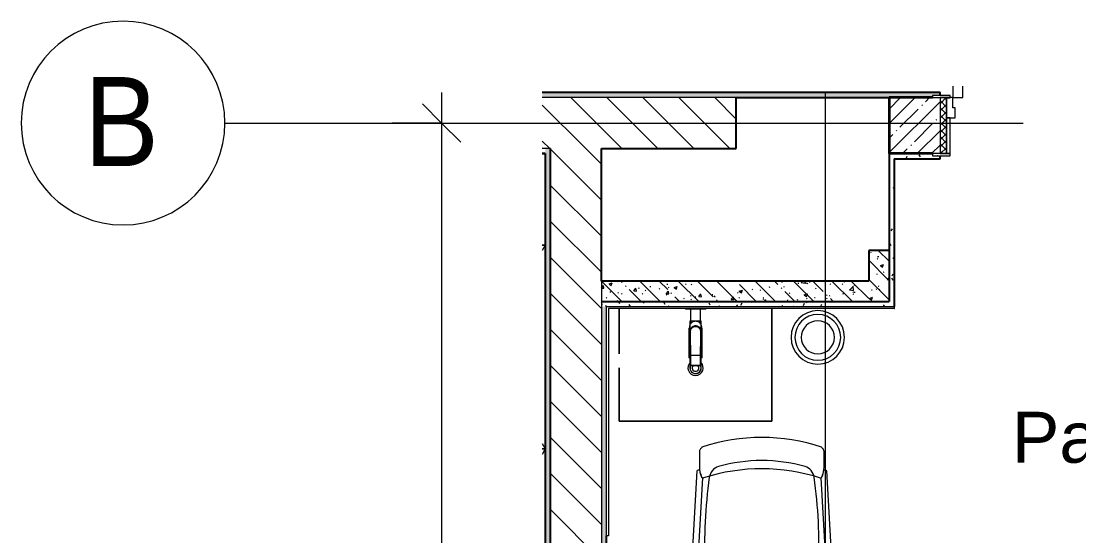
# Model space of a CAD drawing. Header units: millimetres. Extents: x 855 to 48623, y -2192 to 8255.
# Drawn here: x 7314 to 11467, y 6180 to 8200 of the extents above; entities that cross this region are included whole.
import ezdxf

# ---------------------------------------------------------------- set-up
doc = ezdxf.new("R2010")
doc.units = ezdxf.units.MM
doc.linetypes.add('Осевая', pattern=[3175, 635, -476.25, 1587.5, -476.25])
for name, color, linetype, lineweight in [('0-1', 7, 'Continuous', 9), ('A-ANNO-DIMS', 7, 'Continuous', 9), ('A-ANNO-DIMS-100', 7, 'Continuous', 9), ('A-DOOR', 7, 'Continuous', 9), ('A-DOOR-1', 7, 'Continuous', 13), ('A-DOOR-FRAM', 7, 'Continuous', 13), ('A-DOOR-FRAM-1', 7, 'Continuous', 9), ('A-WALL', 7, 'Continuous', 9), ('G-ANNO-SYMB', 7, 'Continuous', 9), ('I-FURN', 7, 'Continuous', 9), ('I-WALL', 7, 'Continuous', 9), ('P-SANR-FIXT', 7, 'Continuous', 9), ('P-SANR-FIXT-1', 7, 'Continuous', 13), ('Оси', 7, 'Continuous', 9), ('Оси-1', 7, 'Continuous', 20), ('Оси-2', 7, 'Осевая', 9)]:
    doc.layers.add(name, color=color, linetype=linetype, lineweight=lineweight)
for name, color, linetype, lineweight, true_color in [('A-WALL-2', 7, 'Continuous', 25, 0x3c3c3c), ('A-WALL-3', 7, 'Continuous', 35, 0x3c3c3c), ('A-WALL-FNSH-1', 7, 'Continuous', 13, 0x3c3c3c), ('I-FURN-1', 7, 'Continuous', 9, 0xf0f0f0), ('I-FURN-2', 7, 'Continuous', 9, 0xaaaaaa)]:
    doc.layers.add(name, color=color, linetype=linetype, lineweight=lineweight, true_color=true_color)
doc.styles.add('Arial', font='arial.ttf', dxfattribs={"width": 0.9, "height": 350})
doc.styles.add('Arial_1', font='arial.ttf', dxfattribs={"height": 200})
doc.styles.add('ISOCPEUR_1', font='isocpeur.ttf', dxfattribs={"width": 0.9, "height": 250})
doc.dimstyles.new('ISO-2_5_0_9К_БОЛЬШОЙ', dxfattribs={"dimscale": 304.8, "dimtxt": 248.995294, "dimasz": 0.492126, "dimexe": 0.393701, "dimexo": 0.984252, "dimgap": 0, "dimtad": 1, "dimdec": 0, "dimrnd": 10, "dimzin": 0, "dimdsep": 46, "dimtxsty": 'ISOCPEUR_1', "dimblk1": 'OBLIQUE', "dimblk2": 'OBLIQUE', "dimsah": 1, "dimcen": 0.09, "dimdle": 0.393701, "dimazin": 0, "dimtfac": 1, "dimtdec": 4, "dimtix": 1, "dimtmove": 0, "dimatfit": 3, "dimfxl": 1, "dimtvp": 1, "dimtolj": 1, "dimtzin": 0, "dimarcsym": 2})
pattern_1 = [(135, (-15437.77, 0), (-70.71068, -70.71068), [])]
pattern_2 = [(135, (-15437.77, 0), (-75.43415, -75.43415), [106.68, -17.78, 3.556, -17.78]), (135, (-15437.77, 75.39), (-75.43415, -75.43415), []), (50, (-15437.77, 0), (127.5292, -11.15758), [13.335, -146.685]), (355, (-15437.77, 0), (-24.66966, 133.74), [10.668, -117.348]), (100.451, (-15427.14, -0.93), (102.85973, 122.5818), [11.333, -124.663]), (46.184, (-15437.77, 35.56), (189.7552, -29.4304), [20.002, -220.027]), (96.636, (-15421.96, 33.1), (166.1822, 173.1996), [17, -186.995]), (351.184, (-15437.77, 35.56), (166.184, 173.1976), [16.002, -176.022]), (21, (-15419.99, 26.67), (106.13027, -71.58603), [13.335, -146.685]), (326, (-15419.99, 26.67), (43.2619, 128.93175), [10.668, -117.348]), (71.451, (-15411.15, 20.7), (149.392, 57.34505), [11.333, -124.663]), (37.5, (-15437.77, 0), (2.16223, 59.18836), [3.353, -112.573, 3.353, -115.773, -117.792]), (37.5, (-15437.77, 0), (2.16223, 59.18836), [-235.052, 3.353, -114.44]), (7.5, (-15437.77, 0), (46.77386, 70.12615), [3.353, -64.567, 3.353, -109.906, -44.894]), (7.5, (-15437.77, 0), (46.77386, 70.12615), [-181.178, 3.353, -41.542]), (327.5, (-15477.42, 0), (94.91367, -4.01009), [3.353, -41.097, 3.353, -135.331, -184.023]), (327.5, (-15477.42, 0), (94.91367, -4.01009), [-183.134, 3.353, -180.67]), (317.5, (-15495.2, 0), (103.69057, 17.79882), [3.353, -54.432, 3.353, -88.748, -130.683]), (317.5, (-15495.2, 0), (103.69057, 17.79882), [-149.885, 3.353, -127.33])]
pattern_3 = [(0, (-15437.77, 0), (121.92, 30.48), [10.058, -81.382, 10.058, -81.382, -487.68]), (0, (-15437.77, 0), (121.92, 30.48), [-182.88, 10.058, -172.822, 10.058, -81.382, -213.36]), (0, (-15437.77, 0), (121.92, 30.48), [-457.2, 10.058, -50.902, 10.058, -142.342]), (120, (-15392.05, 15.24), (-87.356454, 90.345817), [10.058, -81.382, 10.058, -81.382, -487.68]), (120, (-15392.05, 15.24), (-87.356454, 90.345817), [-182.88, 10.058, -172.822, 10.058, -81.382, -213.36]), (120, (-15392.05, 15.24), (-87.356454, 90.345817), [-457.2, 10.058, -50.902, 10.058, -142.342]), (240, (-15376.81, 76.2), (-34.563546, -120.825817), [10.058, -81.382, 10.058, -81.382, -487.68]), (240, (-15376.81, 76.2), (-34.563546, -120.825817), [-182.88, 10.058, -172.822, 10.058, -81.382, -213.36]), (240, (-15376.81, 76.2), (-34.563546, -120.825817), [-457.2, 10.058, -50.902, 10.058, -142.342])]

# ---------------------------------------------------------------- blocks, each defined once
blk = doc.blocks.new('110_Дверь_СКБ_1Ст_Внутренняя1 - Д-4к_п__1100x2100h_Артистические EI30-23985503-План разверток пом_ 2_03_ Этаж 2')
at = {"layer": 'A-DOOR'}
h = blk.add_hatch(dxfattribs=at)
h.set_pattern_fill('FP_3', color=256, style=0, pattern_type=2)
h.set_pattern_definition([(135, (1751.41, 174.685), (-14.14214, -14.14214), []), (225, (1751.41, 174.685), (14.14214, -14.14214), [])])
h.paths.add_polyline_path([(562.5, -110), (562.5, 110), (537.5, 110), (537.5, -110)])
at = {"layer": 'A-DOOR-FRAM-1'}
h = blk.add_hatch(dxfattribs=at)
h.set_pattern_fill('FP_4', color=256, style=0, pattern_type=2)
h.set_pattern_definition([(45, (-371.384, 174.685), (-14.1421, 14.1421), []), (135, (-371.384, 174.685), (-14.1421, -14.1421), [])])
h.paths.add_polyline_path([(-512.5, -110), (-512.5, 110), (-537.5, 110), (-537.5, -110)])
at = {"layer": 'A-DOOR'}
blk.add_arc((-487.5, 110), 1000, 360, 2.6152, dxfattribs=at)
at = {"layer": 'A-DOOR-1'}
for p, q in [((-487.5, 155.5), (-487.5, 110)), ((-447.5, 110), (-447.5, 155.5)), ((-487.5, 110), (-447.5, 110))]:
    blk.add_line(p, q, dxfattribs=at)
at = {"layer": 'A-DOOR-FRAM'}
for p, q in [((-497.5, 118), (-567.5, 118)), ((-567.5, 118), (-567.5, 110)), ((-567.5, 110), (-497.5, 110)), ((-512.5, 110), (-537.5, 110)), ((-537.5, 110), (-537.5, -110)), ((-487.5, 110), (-512.5, 110)), ((-512.5, 110), (-512.5, 30)), ((-512.5, -110), (-512.5, 110)), ((-497.5, 110), (-512.5, 110)), ((-512.5, 110), (-512.5, 109)), ((-512.5, 109), (-497.5, 109)), ((-497.5, 110), (-497.5, 118)), ((-497.5, 109), (-497.5, 110)), ((-487.5, 70), (-487.5, 110)), ((512.5, 110), (512.5, 70)), ((537.5, 110), (512.5, 110)), ((592.5, 118), (522.5, 118)), ((522.5, 118), (522.5, 110)), ((537.5, 110), (522.5, 110)), ((522.5, 110), (522.5, 109)), ((522.5, 110), (592.5, 110)), ((522.5, 109), (537.5, 109)), ((537.5, 30), (537.5, 110)), ((562.5, 110), (537.5, 110)), ((537.5, 110), (537.5, -110)), ((537.5, 109), (537.5, 110)), ((562.5, -110), (562.5, 110)), ((592.5, 110), (592.5, 118)), ((-477.5, 70), (-487.5, 70)), ((-477.5, 30), (-477.5, 70)), ((512.5, 70), (502.5, 70)), ((502.5, 70), (502.5, 30)), ((-512.5, 30), (-477.5, 30)), ((-497.5, 30), (-512.5, 30)), ((-512.5, 30), (-512.5, -110)), ((-497.5, -110), (-497.5, 30)), ((502.5, 30), (537.5, 30)), ((537.5, 30), (522.5, 30)), ((522.5, 30), (522.5, -110)), ((537.5, -110), (537.5, 30)), ((-497.5, -110), (-567.5, -110)), ((-567.5, -110), (-567.5, -118)), ((-567.5, -118), (-497.5, -118)), ((-537.5, -110), (-512.5, -110)), ((-512.5, -110), (-497.5, -110)), ((-497.5, -118), (-497.5, -110)), ((522.5, -110), (537.5, -110)), ((592.5, -110), (522.5, -110)), ((522.5, -110), (522.5, -118)), ((522.5, -118), (592.5, -118)), ((537.5, -110), (562.5, -110)), ((592.5, -118), (592.5, -110))]:
    blk.add_line(p, q, dxfattribs=at)
blk = doc.blocks.new('Шкаф параметрический - 1_203-26219914-План разверток пом_ 2_03_ Этаж 2')
at = {"layer": 'I-FURN-1'}
for p, q in [((0, 0), (21.5, -12.1)), ((800, 0), (0, 0)), ((0, 0), (0, -12.1)), ((0, -12.1), (0, 0)), ((0, 0), (800, 0)), ((778.5, -12.1), (800, 0)), ((800, -12.1), (800, 0)), ((800, 0), (800, -12.1))]:
    blk.add_line(p, q, dxfattribs=at)
blk = doc.blocks.new('Шкаф параметрический - 1_203-32432908-План разверток пом_ 2_03_ Этаж 2')
at = {"layer": 'I-FURN-1'}
for p, q in [((0, 0), (22, -12.1)), ((800, 0), (0, 0)), ((0, 0), (0, -12.1)), ((0, -12.1), (0, 0)), ((0, 0), (799.9, 0)), ((778, -12.1), (800, 0)), ((800, -12.1), (800, 0)), ((800, 0), (800, -12.1))]:
    blk.add_line(p, q, dxfattribs=at)
blk = doc.blocks.new('Chair_1 noor 78578 - 1_4-V3-План разверток пом_ 2_03_ Этаж 2')
at = {"layer": 'I-FURN'}
for p, q in [((-130.5, 405.7), (-130.5, 344.8)), ((359.1, 344.8), (359.1, 405.7)), ((-141.2, 329.7), (-162.4, -45.2)), ((-136.5, -37.1), (-117.3, 302)), ((345.9, 302), (365.1, -37.1)), ((391, -45.2), (369.8, 329.7)), ((-110.2, 8.6), (-136.5, -37.1)), ((365.1, -37.1), (338.8, 8.6)), ((-111.9, -45.2), (-108.8, -39.9)), ((337.4, -39.9), (340.5, -45.2)), ((-162.4, -45.2), (-165.1, -92)), ((-139.7, -93.5), (-111.9, -45.2)), ((340.5, -45.2), (368.3, -93.5)), ((393.7, -92), (391, -45.2))]:
    blk.add_line(p, q, dxfattribs=at)
for centre, radius, start, end in [((114.3, -271.9), 732.8, 71.3174, 108.6833), ((114.3, -279.3), 660.4, 111.7, 112.7563), ((-37.4, 344.8), 93.1, 180, 204.9864), ((-37.4, 344.8), 93.1, 186.4785, 204.9864), ((114.3, -408), 746, 71.9445, 107.8276), ((-41.4, 297.5), 50.8, 106.1735, 171.9659), ((114.3, -239.2), 609.6, 73.8265, 106.1735), ((270, 297.5), 50.8, 8.0341, 73.8265), ((266, 344.8), 93.1, 334.477, 360), ((266, 344.8), 93.1, 335.0136, 353.5215), ((114.3, -279.3), 660.4, 67.2437, 68.3), ((-116, 308.2), 6.35, 204.9864, 258.4091), ((-116, 308.2), 6.35, 204.9864, 287.8276), ((1798.9, 37.7), 1909.3, 171.9659, 182.4904), ((-1570.3, 37.7), 1909.3, 357.5096, 8.0341), ((344.3, 307.4), 6.35, 281.4186, 334.477), ((344.6, 308.2), 6.35, 281.5909, 335.0136), ((1798.9, 37.7), 1909.3, 180.8761, 182.3307), ((-1570.3, 37.7), 1909.3, 357.6693, 359.1239), ((1798.9, 37.7), 1909.3, 182.4904, 182.6261), ((-64, -47.7), 44.5, 182.6261, 251.347), ((292.6, -47.7), 44.4, 275.9396, 316.6567), ((292.6, -47.7), 44.4, 316.6567, 357.3739), ((-1570.3, 37.7), 1909.3, 357.3739, 357.5096), ((-152.4, -92.7), 12.7, 176.75, 191.75), ((-152.4, -92.7), 12.7, 191.75, 221.75), ((-152.4, -92.7), 12.7, 221.75, 251.75), ((-152.4, -92.7), 12.7, 251.75, 281.75), ((-152.4, -92.7), 12.7, 281.75, 311.75), ((-152.4, -92.7), 12.7, 311.75, 356.75), ((-64, -47.7), 44.4, 251.347, 265.0912), ((114.8, 2033.8), 2133.6, 265.0912, 274.9044), ((381, -92.7), 12.7, 183.25, 258.25), ((381, -92.7), 12.7, 258.25, 333.25), ((381, -92.7), 12.7, 333.25, 3.25)]:
    blk.add_arc(centre, radius, start, end, dxfattribs=at)
for points in [[(-120.4, 422.3), (-122, 420.8), (-124.7, 417.8), (-127.8, 413.5), (-129.8, 409.4), (-130.4, 406.9), (-130.5, 405.7)], [(359.1, 405.7), (359, 406.9), (358.4, 409.4), (356.4, 413.5), (353.3, 417.8), (350.6, 420.8), (349, 422.3)]]:
    blk.add_open_spline(points, degree=3, dxfattribs=at)
blk = doc.blocks.new('сифон - Для раковины-30649612-План разверток пом_ 2_03_ Этаж 2')
at = {"layer": 'P-SANR-FIXT'}
for p, q in [((156.7, 26), (40, 26)), ((40, 19.9), (40, 26)), ((156.7, 26), (156.7, 22.5)), ((233, 40), (231.1, 40)), ((231.1, -40), (231.1, 40)), ((40, -26), (40, -19.9)), ((40, -26), (156.7, -26)), ((156.7, -22.5), (156.7, -26)), ((231.1, -40), (233, -40))]:
    blk.add_line(p, q, dxfattribs=at)
for start, end in [(41.3478, 180), (180, 318.6428)]:
    blk.add_arc((0, 0), 30, start, end, dxfattribs=at)
at = {"layer": 'P-SANR-FIXT-1'}
for p, q in [((49, 20), (21.9, 20)), ((56, 20), (49, 20)), ((83.7, 20), (56, 20)), ((150.9, 20), (146.3, 20)), ((231.1, 20), (171.7, 20)), ((22.1, -20), (49, -20)), ((49, -20), (56, -20)), ((56, -20), (83.7, -20)), ((146.3, -20), (150.9, -20)), ((171.7, -20), (231.1, -20))]:
    blk.add_line(p, q, dxfattribs=at)
for radius, start, end in [(22.5, 63.0463, 180), (22.5, 180, 298.064), (21.5, 61.6316, 180), (21.5, 180, 299.3874), (13.3, 45, 180), (13.3, 180, 315)]:
    blk.add_arc((0, 0), radius, start, end, dxfattribs=at)
blk = doc.blocks.new('смеситель для раковины - Default-30607276-План разверток пом_ 2_03_ Этаж 2')
at = {"layer": '0-1'}
for p, q in [((-20.7, -16.7), (-20.7, -17.2)), ((20.8, -17.2), (20.8, -16.7)), ((22.8, -3), (21.8, -15.6)), ((-20.4, -97.4), (-20.3, -110)), ((-19.8, -111.8), (19.8, -111.8)), ((20.3, -110), (20.4, -97.4)), ((-19.8, -151.6), (19.7, -151.6))]:
    blk.add_line(p, q, dxfattribs=at)
at = {"layer": '0-1', "flags": 128}
for points in [[(12.1, 0.1), (14.4, -1.7), (18.1, -6.1), (20.4, -11.5), (21.2, -17.2), (21.2, -36.2), (21.1, -56), (21, -111.4)], [(-21.8, -15.6), (-22.1, -11.2), (-22.8, -3)], [(-18.9, -7.6), (-20, -10.3), (-20.8, -13.1), (-21.1, -18.6), (-21.1, -48.6), (-21.1, -93.2)], [(20.8, -150.7), (20.8, -150.6), (20.7, -150.3), (20.7, -149.8), (20.7, -149), (20.8, -147.8), (20.8, -146.9), (20.8, -145.1), (20.8, -142.9), (20.9, -128.2), (21.1, -55.9), (21.1, -88)], [(-20.7, -150.6), (-20.7, -150.5), (-20.7, -150.2), (-20.7, -149.8), (-20.7, -149.1), (-20.7, -148.1), (-20.7, -147.4), (-20.7, -146.4), (-20.7, -144.9), (-20.8, -144), (-20.8, -120.4), (-21.1, -93.2)], [(-19.8, -111.8), (-19.9, -111.8), (-20, -111.8), (-20.1, -111.8), (-20.1, -111.7), (-20.2, -111.7), (-20.3, -111.6), (-20.3, -111.5), (-20.3, -111.5), (-20.3, -111.4), (-20.3, -111.4), (-20.3, -111.4), (-20.3, -111.3), (-20.3, -111.2), (-20.3, -111), (-20.3, -110.8), (-20.3, -110.6), (-20.3, -110.3), (-20.3, -110)], [(20.3, -110), (20.3, -110.3), (20.3, -110.5), (20.3, -110.8), (20.3, -111), (20.3, -111.1), (20.3, -111.3), (20.3, -111.5), (20.3, -111.5), (20.3, -111.5), (20.2, -111.6), (20.2, -111.7), (20.1, -111.7), (20.1, -111.8), (19.8, -111.8)], [(20.9, -146.2), (20.9, -147.7), (20.8, -148.8), (20.8, -149.8), (20.8, -150.4), (20.7, -151.2), (20.6, -151.3), (20.5, -151.4), (20.4, -151.5), (20.2, -151.6), (20, -151.6), (19.7, -151.6)]]:
    blk.add_lwpolyline(points, dxfattribs=at)
at = {"layer": 'P-SANR-FIXT'}
for p, q in [((-21, -151.6), (-21, 23)), ((-21, 23), (21, 23)), ((0.6, 2.8), (-0.6, 2.8)), ((21, 23), (21, -151.6)), ((-20.8, -19.8), (-21, -19.9)), ((-20.8, -19.8), (-20.4, -22)), ((20.4, -11.1), (19.4, -12.9)), ((20.4, -22), (20.8, -19.8)), ((20.8, -19.8), (20.9, -18.5)), ((20.8, -19.8), (21, -19.9)), ((21.1, -18.4), (20.9, -18.4)), ((22.9, -0.9), (22.5, -5)), ((-19.8, -112.5), (-19.7, -144)), ((19.7, -144), (19.8, -112.5)), ((21, -151.6), (-21, -151.6))]:
    blk.add_line(p, q, dxfattribs=at)
at = {"layer": 'P-SANR-FIXT', "flags": 128}
for points in [[(11.1, -0.4), (9.8, 0.4), (6.1, 1.8), (2.1, 2.5), (-2.1, 2.5), (-6.1, 1.8), (-9.8, 0.4), (-13.1, -1.6), (-15.9, -4.1)], [(-0.6, 3.9), (-0.3, 3.9), (-0.1, 3.9), (0.1, 3.9), (0.3, 3.9), (0.6, 3.9)], [(-21.1, -16.4), (-21.1, -16.8), (-21.1, -17.2), (-21.1, -17.6), (-21.1, -18), (-21.1, -18.4)], [(-21.1, -88.1), (-20.9, -138.9), (-20.9, -145.3), (-20.8, -150.2), (-20.7, -149.4), (-20.7, -143.7), (-20.8, -118.3), (-21, -67.6), (-21.1, -42.2), (-21.1, -16.9)], [(-20.9, -18.5), (-20.9, -18.5), (-21, -18.5), (-21, -18.6), (-21, -18.6), (-21.1, -18.6), (-21.1, -18.6), (-21.1, -18.6)], [(-20.9, -18.5), (-20.9, -19.2), (-20.8, -19.8)], [(15.9, -4.1), (13.1, -1.6), (11.5, -0.5)], [(21.1, -16.9), (21.1, -42.2), (21, -67.6), (20.8, -118.3), (20.7, -143.7), (20.7, -149.4), (20.8, -150.2), (20.9, -145.3), (20.9, -138.9), (21.1, -88.1)], [(21.1, -18.4), (21.1, -18), (21.1, -17.6), (21.1, -17.2), (21.1, -16.8), (21.1, -16.4)], [(21.8, -15.2), (22.1, -10.8), (22.3, -7.9), (22.5, -5.6), (22.7, -3.2), (22.9, -0.9)], [(-19.9, -145.2), (-19.9, -133.8), (-20, -122.4), (-20, -111), (-20.1, -99.6), (-20.1, -88.1)], [(20.1, -88.1), (20.1, -94.5), (20.1, -100.8), (20, -107.2), (20, -113.5), (20, -119.9), (20, -126.2), (19.9, -132.6), (19.9, -138.9), (19.9, -145.2)]]:
    blk.add_lwpolyline(points, dxfattribs=at)
at = {"layer": 'P-SANR-FIXT'}
for centre, major_axis, ratio, start_param, end_param in [((0, -17.2), (20.8, 0), 0.98634, 0.924777, 2.669203), ((0, -16.7), (20.8, 0), 0.98634, 1.475706, 2.006619), ((0, -17.2), (18.5, 0), 0.986286, 1.568005, 1.570796), ((0, -16.7), (20.8, 0), 0.98634, 1.175826, 1.349386), ((0, -17.2), (-20.8, 0), 0.98634, 5.983401, 6.283185), ((0, -16.7), (20.8, 0), 0.98634, 2.911123, 3.141593), ((0, -17.2), (20.8, 0), 0.98634, 3.141593, 3.245131), ((0, -16.7), (20.8, 0), 0.98634, 2.513274, 2.712058), ((0, -16.7), (20.8, 0), 0.98634, 2.199532, 2.288423), ((0, -16.7), (20.8, 0), 0.98634, 0.436433, 0.906939), ((0, -17.2), (20.8, 0), 0.98634, 0.478372, 0.784046), ((0, -17.2), (20.8, 0), 0.98634, 0, 0.299784), ((0, -16.7), (20.8, 0), 0.98634, 0, 0.23047), ((0, -17.2), (20.8, 0), 0.98634, 6.179646, 6.283185), ((-19.8, -109.7), (0.5, 0.002), 0.095848, 1.570429, 3.124299), ((19.8, -109.7), (-0.5, 0.002), 0.095846, 3.158887, 4.712983)]:
    blk.add_ellipse(centre, major_axis=major_axis, ratio=ratio, start_param=start_param, end_param=end_param, dxfattribs=at)
for points, knots in [([(-22.9, -0.3), (-22.9, 2.5), (-22.3, 6.4), (-20, 11.4), (-17.7, 14.7), (-14.9, 17.6), (-11.6, 20), (-7.9, 21.7), (-4.5, 22.6), (-1.5, 23), (1.9, 23), (6, 22.4), (10, 20.8), (12.8, 19.1), (14.8, 17.5), (16.7, 15.8), (18.8, 13.3), (21.9, 8.1), (22.9, 3.2), (22.9, -0.3)], [0, 0, 0, 0, 0.111111, 0.166667, 0.222222, 0.277778, 0.333333, 0.388889, 0.444444, 0.479167, 0.513889, 0.583333, 0.652778, 0.6875, 0.722222, 0.756944, 0.791667, 0.861111, 1, 1, 1, 1]), ([(-21.1, -16.9), (-21.1, -15.9), (-21, -14.3), (-20.6, -12.1), (-20.1, -10.6), (-19.6, -9), (-18.7, -7.1), (-17.3, -4.8), (-15.2, -2.3), (-12.8, -0.2), (-10, 1.5), (-7, 2.8), (-3.8, 3.7), (-1.6, 3.9), (-0.6, 3.9)], [0, 0, 0, 0, 0.1, 0.15, 0.2, 0.25, 0.3, 0.4, 0.5, 0.6, 0.7, 0.8, 0.9, 1, 1, 1, 1]), ([(21.1, -16.4), (21.1, -16), (21, -15.1), (20.8, -13.8), (20.6, -12.6), (20.3, -11.7), (20.2, -11.2), (20, -10.9), (19.9, -10.5), (19.7, -9.9), (19.3, -9), (18.6, -7.6), (17.7, -6.2), (17, -5.2), (16.4, -4.5), (15.8, -3.8), (15, -3), (13.9, -2), (12.7, -1.2), (11.7, -0.5), (10.9, -0.1), (10.1, 0.3), (9, 0.9), (6.9, 1.7), (2.6, 2.8), (-2.6, 2.8), (-6.9, 1.7), (-9.2, 0.7), (-11.2, -0.2), (-13.2, -1.5), (-14.9, -2.9), (-16.1, -4.2), (-17.3, -5.5), (-18.5, -7.2), (-19.6, -9.3), (-20.7, -12.4), (-21.1, -14.8), (-21.1, -16.4)], [0, 0, 0, 0, 0.027778, 0.055556, 0.083333, 0.097222, 0.104167, 0.111111, 0.118056, 0.125, 0.138889, 0.166667, 0.194444, 0.208333, 0.222222, 0.236111, 0.25, 0.277778, 0.305556, 0.319444, 0.333333, 0.347222, 0.361111, 0.388889, 0.444444, 0.555556, 0.611111, 0.638889, 0.666667, 0.708333, 0.75, 0.770833, 0.791667, 0.833333, 0.875, 0.916667, 1, 1, 1, 1]), ([(-0.6, 2.8), (-0.6, 2.9), (-0.6, 3.2), (-0.6, 3.6), (-0.6, 3.8), (-0.6, 3.9), (-0.6, 3.9)], [0, 0, 0, 0, 0.363636, 0.545455, 0.727273, 1, 1, 1, 1]), ([(0.6, 3.9), (2.7, 3.9), (7.1, 3.1), (12.9, 0), (16.7, -3.9), (19, -7.6), (20.2, -10.6), (21, -13.7), (21.1, -15.9), (21.1, -16.9)], [0, 0, 0, 0, 0.2, 0.4, 0.6, 0.7, 0.8, 0.9, 1, 1, 1, 1]), ([(0.6, 2.8), (0.6, 2.9), (0.6, 3.2), (0.6, 3.6), (0.6, 3.8), (0.6, 3.9), (0.6, 3.9)], [0, 0, 0, 0, 0.363636, 0.545455, 0.727273, 1, 1, 1, 1]), ([(-22.9, -0.9), (-22.9, -1.5), (-22.8, -2.5), (-22.7, -3.8), (-22.6, -4.8), (-22.5, -5.7), (-22.4, -6.6), (-22.3, -7.5), (-22.2, -8.7), (-22.1, -10.1), (-22, -12.1), (-21.9, -13.9), (-21.8, -15.2)], [0, 0, 0, 0, 0.166667, 0.25, 0.333333, 0.416667, 0.5, 0.583333, 0.666667, 0.75, 0.833333, 1, 1, 1, 1]), ([(-21.8, -15.2), (-21.8, -16.2), (-21.7, -18.4), (-21.6, -22.6), (-21.5, -27.6), (-21.4, -33.2), (-21.4, -38.3), (-21.3, -42.6), (-21.3, -45.9), (-21.3, -49.3), (-21.3, -52.8), (-21.2, -55.7), (-21.2, -58), (-21.2, -59.8), (-21.2, -61.5), (-21.2, -63.9), (-21.2, -66.8), (-21.2, -70.4), (-21.2, -73.9), (-21.1, -77.5), (-21.1, -82.2), (-21.1, -85.7), (-21.1, -88.1)], [0, 0, 0, 0, 0.083333, 0.166667, 0.25, 0.333333, 0.416667, 0.458333, 0.5, 0.541667, 0.583333, 0.625, 0.645833, 0.666667, 0.6875, 0.708333, 0.75, 0.791667, 0.833333, 0.875, 0.916667, 1, 1, 1, 1]), ([(-21.1, -18.4), (-21.1, -19.2), (-21.1, -20.8), (-21.1, -23.1), (-21.1, -25), (-21, -26.5), (-21, -27.6), (-21, -28.6), (-21, -30), (-21, -31.7), (-21, -33.4), (-21, -34.6), (-20.9, -35.2), (-20.9, -35.7), (-20.9, -36.3), (-20.9, -36.9), (-20.9, -38.1), (-20.9, -39.8), (-20.9, -41.4), (-20.8, -42.8), (-20.8, -44.1), (-20.8, -45.8), (-20.8, -48.6), (-20.7, -53.5), (-20.6, -60.7), (-20.6, -68.9), (-20.5, -76.5), (-20.5, -85.7), (-20.4, -92.7), (-20.4, -97.4)], [0, 0, 0, 0, 0.027778, 0.055556, 0.083333, 0.097222, 0.111111, 0.125, 0.138889, 0.166667, 0.194444, 0.208333, 0.215278, 0.222222, 0.229167, 0.236111, 0.25, 0.277778, 0.305556, 0.319444, 0.333333, 0.361111, 0.388889, 0.444444, 0.555556, 0.666667, 0.75, 0.833333, 1, 1, 1, 1]), ([(-21.1, -18.6), (-21.1, -18.7), (-21.1, -18.9), (-21.1, -19.2), (-21, -19.5), (-21, -19.7), (-21, -19.9)], [0, 0, 0, 0, 0.333333, 0.5, 0.666667, 1, 1, 1, 1]), ([(-20.6, -41.3), (-20.6, -41.2), (-20.7, -40.7), (-20.7, -40.1), (-20.8, -39.3), (-20.9, -38.5), (-20.9, -37.4), (-21, -35.5), (-21, -33.1), (-21, -30.9), (-20.9, -29.4), (-20.9, -28.7), (-20.9, -28.1), (-20.9, -27.6), (-20.9, -26.9), (-20.9, -25.6), (-20.9, -23.9), (-20.9, -21.9), (-21, -20.5), (-21, -19.9)], [0.6742747, 0.6742747, 0.6742747, 0.6742747, 0.6785714, 0.6964286, 0.7053571, 0.7142857, 0.7321429, 0.75, 0.7857143, 0.8214286, 0.8392857, 0.8482143, 0.8571429, 0.8660714, 0.875, 0.8928571, 0.9285714, 0.9642857, 1, 1, 1, 1]), ([(-20, -10.9), (-20.1, -11.4), (-20.5, -12.6), (-20.7, -13.9), (-20.8, -14.6)], [0, 0, 0, 0, 0.4, 1, 1, 1, 1]), ([(-15.9, -4.1), (-16.7, -5), (-18.4, -7.2), (-19.5, -9.5), (-20, -10.9)], [0, 0, 0, 0, 0.444444, 1, 1, 1, 1]), ([(20, -10.9), (19.6, -9.8), (18.5, -7.4), (17, -5.2), (15.9, -4.1)], [0, 0, 0, 0, 0.444444, 1, 1, 1, 1]), ([(20.7, -37.5), (20.7, -37.9), (20.6, -38.5), (20.5, -39.2), (20.5, -40), (20.4, -41.3), (20.4, -43), (20.4, -44.6), (20.4, -45.8), (20.4, -46.4), (20.4, -46.9), (20.4, -47.4), (20.4, -48.1), (20.3, -49.2), (20.3, -50.7), (20.3, -52.6), (20.3, -54.6), (20.3, -57), (20.2, -60.3), (20.1, -66.9), (20, -78.4), (19.9, -90.5), (19.9, -97.4)], [0.2698282, 0.2698282, 0.2698282, 0.2698282, 0.2857143, 0.2946429, 0.3035714, 0.3214286, 0.3571429, 0.3928571, 0.4107143, 0.4196429, 0.4285714, 0.4375, 0.4464286, 0.4642857, 0.5, 0.5357143, 0.5714286, 0.6071429, 0.6428571, 0.7142857, 0.8571429, 1, 1, 1, 1]), ([(20.8, -14.6), (20.7, -14.1), (20.5, -12.8), (20.2, -11.6), (20, -10.9)], [0, 0, 0, 0, 0.444444, 1, 1, 1, 1]), ([(20.4, -97.4), (20.4, -91.1), (20.5, -81.8), (20.6, -69.7), (20.7, -60), (20.7, -52.6), (20.8, -47.4), (20.8, -45.2), (20.8, -43.5), (20.9, -41.8), (20.9, -39.8), (20.9, -37.7), (20.9, -36.2), (20.9, -35.4), (21, -34.1), (21, -32.6), (21, -31), (21, -29.7), (21, -28.6), (21, -27.7), (21, -26.8), (21.1, -25.6), (21.1, -22.9), (21.1, -20.4), (21.1, -18.4)], [0, 0, 0, 0, 0.222222, 0.333333, 0.444444, 0.583333, 0.618056, 0.652778, 0.670139, 0.6875, 0.722222, 0.756944, 0.774306, 0.782986, 0.791667, 0.826389, 0.84375, 0.861111, 0.878472, 0.887153, 0.895833, 0.913194, 0.930556, 1, 1, 1, 1]), ([(21, -19.9), (21, -20.5), (21, -21.9), (20.9, -23.9), (20.9, -25.6), (20.9, -26.8), (20.9, -27.5), (20.9, -28.3), (20.9, -29.2), (20.9, -30.9), (20.9, -32.5), (20.9, -33.6), (20.9, -33.9)], [0, 0, 0, 0, 0.0357143, 0.0714286, 0.1071429, 0.125, 0.1339286, 0.1428571, 0.1607143, 0.1785714, 0.2142857, 0.2233019, 0.2233019, 0.2233019, 0.2233019]), ([(21.1, -88.1), (21.1, -85.1), (21.1, -80.6), (21.2, -74.5), (21.2, -69.9), (21.2, -65.1), (21.2, -60), (21.2, -55.1), (21.3, -50.9), (21.3, -47.5), (21.3, -44.7), (21.3, -42.6), (21.4, -41), (21.4, -39.8), (21.4, -38.7), (21.4, -37.3), (21.4, -35.8), (21.4, -34.1), (21.5, -32.1), (21.5, -29.7), (21.5, -27), (21.6, -24.6), (21.7, -21.6), (21.7, -18.3), (21.8, -16.1), (21.8, -15.2)], [0, 0, 0, 0, 0.071429, 0.107143, 0.142857, 0.178571, 0.214286, 0.25, 0.285714, 0.321429, 0.357143, 0.392857, 0.410714, 0.428571, 0.446429, 0.464286, 0.5, 0.535714, 0.571429, 0.625, 0.678571, 0.732143, 0.785714, 0.892857, 1, 1, 1, 1]), ([(-19.9, -97.4), (-19.9, -90.5), (-20, -78.4), (-20.1, -67), (-20.2, -60.5), (-20.2, -57.1), (-20.3, -54.8), (-20.3, -52.7), (-20.3, -50.8), (-20.3, -49.3), (-20.3, -48.2), (-20.4, -47.6), (-20.4, -47), (-20.4, -46.5), (-20.5, -45.9), (-20.5, -44.9), (-20.5, -44.1), (-20.5, -43.6)], [0, 0, 0, 0, 0.1428571, 0.2857143, 0.3571429, 0.3928571, 0.4285714, 0.4642857, 0.5, 0.5357143, 0.5535714, 0.5625, 0.5714286, 0.5803571, 0.5892857, 0.6071429, 0.6334797, 0.6334797, 0.6334797, 0.6334797]), ([(-19.8, -109.7), (-19.8, -110.1), (-19.8, -110.9), (-19.8, -111.7), (-19.8, -111.8), (-19.8, -111.8)], [0, 0, 0, 0, 0.2, 0.4, 0.5304452, 0.5304452, 0.5304452, 0.5304452]), ([(19.8, -111.8), (19.8, -111.8), (19.8, -111.7), (19.8, -110.9), (19.8, -110.1), (19.8, -109.7)], [0.4695252, 0.4695252, 0.4695252, 0.4695252, 0.6, 0.8, 1, 1, 1, 1]), ([(21, -86.6), (20.9, -86.7), (20.9, -86.8), (20.9, -87), (20.8, -87.2), (20.7, -87.5), (20.6, -87.8), (20.5, -88), (20.4, -88.2), (20.3, -88.3), (20.2, -88.2), (20.1, -88.1)], [0.4, 0.4, 0.4, 0.4, 0.4375, 0.5, 0.6, 0.65, 0.7, 0.75, 0.79375, 0.875, 1, 1, 1, 1]), ([(-19.8, -151.6), (-19.8, -151.6), (-19.8, -151.4), (-19.8, -149.5), (-19.9, -146.7), (-19.9, -145.2)], [0.5274141, 0.5274141, 0.5274141, 0.5274141, 0.6, 0.8, 1, 1, 1, 1]), ([(-19.7, -144), (-19.7, -145.5), (-19.7, -148.5), (-19.7, -151.2), (-19.7, -151.6), (-19.8, -151.6)], [0, 0, 0, 0, 0.2, 0.4, 0.5271653, 0.5271653, 0.5271653, 0.5271653]), ([(19.7, -151.6), (19.7, -151.6), (19.7, -151.6), (19.7, -151.2), (19.7, -150), (19.7, -148.3), (19.7, -146.2), (19.7, -144.8), (19.7, -144)], [0.4725879, 0.4725879, 0.4725879, 0.4725879, 0.5, 0.6, 0.7, 0.8, 0.9, 1, 1, 1, 1]), ([(19.9, -145.2), (19.9, -146), (19.9, -147.4), (19.8, -149.3), (19.8, -150.7), (19.8, -151.5), (19.8, -151.6), (19.7, -151.6)], [0, 0, 0, 0, 0.1, 0.2, 0.3, 0.4, 0.4724791, 0.4724791, 0.4724791, 0.4724791])]:
    blk.add_open_spline(points, degree=3, knots=knots, dxfattribs=at)
for points in [[(-20.7, -19.9), (-20.7, -17.5), (-19.9, -12.6), (-16.3, -6), (-10.7, -1.1), (-3.7, 1.6), (3.8, 1.6), (10.7, -1.1), (16.3, -6), (19.9, -12.6), (20.7, -17.5), (20.7, -19.9)], [(-0.6, 2.8), (-1.4, 2.7), (-2.2, 2.7), (-3, 2.5)], [(-22.6, -4.9), (-22.8, -3.6), (-22.9, -2.2), (-22.9, -0.9)], [(-21.4, -18.8), (-21.7, -17.6), (-21.8, -16.4), (-21.8, -15.2)], [(-20.2, -22.3), (-20.6, -21.4), (-21, -20.5), (-21.2, -19.5)], [(-21.1, -18.5), (-21.1, -18.4), (-21, -18.4), (-20.9, -18.4)], [(-21, -19.9), (-20.9, -20.8), (-20.7, -21.7), (-20.4, -22.5)], [(-20.8, -14.6), (-20.8, -15.2), (-20.9, -16.5), (-20.9, -17.7), (-20.9, -18.3)], [(-19.4, -12.9), (-19.8, -12.3), (-20.1, -11.7), (-20.4, -11.1)], [(21.8, -15.2), (21.8, -17.6), (21.2, -20.1), (20.2, -22.3)], [(20.4, -22.5), (20.7, -21.7), (20.9, -20.8), (21, -19.9)], [(20.9, -18.4), (20.9, -17.8), (20.9, -16.5), (20.8, -15.2), (20.8, -14.6)], [(20.9, -18.5), (21, -18.5), (21.1, -18.5), (21.1, -18.5)], [(21, -19.9), (21, -19.8), (21, -19.6), (21.1, -19.4), (21.1, -19.2), (21.1, -18.9), (21.1, -18.7), (21.1, -18.6), (21.1, -18.5)], [(-20.8, -88.2), (-20.7, -88.2), (-20.5, -88.2), (-20.2, -88.1), (-20.1, -88.1)], [(-20.1, -88.1), (-20.1, -87.3), (-20.1, -86.5), (-20, -85.7)], [(-19.8, -111.8), (-19.8, -111.8), (-19.8, -111.8), (-19.8, -111.8)], [(19.8, -111.8), (19.8, -111.8), (19.8, -111.8), (19.8, -111.8)], [(20, -85.7), (20.1, -86.5), (20.1, -87.3), (20.1, -88.1)]]:
    blk.add_open_spline(points, degree=3, dxfattribs=at)
blk = doc.blocks.new('мусорная корзина - Round_ Metal-30590745-План разверток пом_ 2_03_ Этаж 2')
at = {"layer": 'P-SANR-FIXT'}
for radius, start, end in [(105, 0, 180), (90, 360, 180), (65, 0, 180), (105, 180, 360), (90, 180, 360), (65, 180, 360)]:
    blk.add_arc((0, 0), radius, start, end, dxfattribs=at)
blk = doc.blocks.new('Ось сетки - D8-29747960-План разверток пом_ 2_03_ Этаж 2')
at = {"layer": 'Оси-1'}
for start, end in [(360, 180), (180, 360)]:
    blk.add_arc((0, 0), 4, start, end, dxfattribs=at)
blk = doc.blocks.new('DIMBLOCK1-План разверток пом_ 2_03_ Этаж 2')
at = {"layer": 'A-ANNO-DIMS-100'}
for p, q in [((8965, 7920), (8965, 3600)), ((8771.1, 7800), (9085, 7800)), ((8965, 7800), (8771.1, 7800)), ((8771.1, 3600), (9085, 3600)), ((8965, 3600), (8771.1, 3600))]:
    blk.add_line(p, q, dxfattribs=at)
at = {"layer": 'A-ANNO-DIMS-100', "lineweight": 20}
for p, q in [((8965, 7800), (8890, 7875)), ((8965, 7800), (9040, 7725)), ((8965, 3600), (8890, 3675)), ((8965, 3600), (9040, 3525))]:
    blk.add_line(p, q, dxfattribs=at)
at = {"layer": 'A-ANNO-DIMS-100', "color": 0, "insert": (8638.4, 5372), "char_height": 250, "width": 787.208, "attachment_point": 1, "rotation": 90, "line_spacing_factor": 1.149209, "style": 'ISOCPEUR_1'}
blk.add_mtext('4200', dxfattribs=at)
blk = doc.blocks.new('_Oblique')
at = {"color": 0, "linetype": 'ByBlock', "lineweight": -2}
blk.add_line((-0.5, -0.5), (0.5, 0.5), dxfattribs=at)

msp = doc.modelspace()

# ---------------------------------------------------------------- hatches: boundary and pattern name
at = {"layer": 'I-WALL'}
h = msp.add_hatch(dxfattribs=at)
h.set_pattern_fill('FP_8', color=256, style=0, pattern_type=2)
h.set_pattern_definition(pattern_3)
h.paths.add_polyline_path([(15472.2, 7900), (15492.2, 7900), (15492.2, 7920), (12022.2, 7920), (12022.2, 7908), (12052.2, 7908), (12052.2, 7900), (14755.2, 7900)])
h.paths.add_polyline_path([(10722.2, 7900), (10892.2, 7900), (10892.2, 7908), (10922.2, 7908), (10922.2, 7920), (9360.1, 7920), (9360.1, 7900), (10130.9, 7900)])
h = msp.add_hatch(dxfattribs=at)
h.set_pattern_fill('FP_2', color=256, style=0, pattern_type=2)
h.set_pattern_definition(pattern_1)
h.paths.add_polyline_path([(10122.2, 7700), (10122.2, 7900), (9360.1, 7900), (9360.1, 7700), (9592.2, 7700)])
h = msp.add_hatch(dxfattribs=at)
h.set_pattern_fill('FP_5', color=256, style=0, pattern_type=2)
h.set_pattern_definition([(45, (-15437.77, 0), (-57.02463, 57.02463), []), (45, (-15380.745, 0), (-57.02463, 57.02463), [100.806, -20.161, 3.353, -16.808])])
h.paths.add_polyline_path([(13772, 7680), (13772, 7900), (12022.2, 7900), (12022.2, 7680), (12702.2, 7680)])
h.paths.add_polyline_path([(10901.6, 7680), (10922.2, 7680), (10922.2, 7900), (10722.2, 7900), (10722.2, 7680), (10892.2, 7680)])
h = msp.add_hatch(dxfattribs=at)
h.set_pattern_fill('FP_8', color=256, style=0, pattern_type=2)
h.set_pattern_definition(pattern_3)
h.paths.add_polyline_path([(9371.2, 7680), (9372.2, 7680), (9372.2, 7700), (9360.1, 7700), (9360.1, 7680)])
h = msp.add_hatch(dxfattribs=at)
h.set_pattern_fill('FP_8', color=256, style=0, pattern_type=2)
h.set_pattern_definition(pattern_3)
h.paths.add_polyline_path([(9392.2, 100), (9392.2, 7700), (9372.2, 7700), (9372.2, 100)])
h = msp.add_hatch(dxfattribs=at)
h.set_pattern_fill('FP_2', color=256, style=0, pattern_type=2)
h.set_pattern_definition(pattern_1)
h.paths.add_polyline_path([(9392.2, 100), (9592.2, 100), (9592.2, 7700), (9392.2, 7700), (9392.2, 140)])
h = msp.add_hatch(dxfattribs=at)
h.set_pattern_fill('FP_8', color=256, style=0, pattern_type=2)
h.set_pattern_definition(pattern_3)
h.paths.add_polyline_path([(10722.2, 7080), (10742.2, 7080), (10742.2, 7680), (10722.2, 7680), (10722.2, 7100)])
h = msp.add_hatch(dxfattribs=at)
h.set_pattern_fill('FP_8', color=256, style=0, pattern_type=2)
h.set_pattern_definition(pattern_3)
h.paths.add_polyline_path([(12221.2, 7660), (12222.2, 7660), (12222.2, 7680), (12052.2, 7680), (12052.2, 7672), (12022.2, 7672), (12022.2, 7660), (12052.2, 7660)])
h.paths.add_polyline_path([(10922.2, 7660), (10922.2, 7672), (10892.2, 7672), (10892.2, 7680), (10742.2, 7680), (10742.2, 7660), (10901.6, 7660)])
h = msp.add_hatch(dxfattribs=at)
h.set_pattern_fill('FP_7', color=256, style=0, pattern_type=2)
h.set_pattern_definition(pattern_2)
h.paths.add_polyline_path([(10722.2, 7100), (10722.2, 7300), (10642.2, 7300), (10642.2, 7100)])
h = msp.add_hatch(dxfattribs=at)
h.set_pattern_fill('FP_7', color=256, style=0, pattern_type=2)
h.set_pattern_definition(pattern_2)
h.paths.add_polyline_path([(10130.9, 7100), (10642.2, 7100), (10642.2, 7180), (9592.2, 7180), (9592.2, 7100), (10034.5, 7100)])
h = msp.add_hatch(dxfattribs=at)
h.set_pattern_fill('FP_8', color=256, style=0, pattern_type=2)
h.set_pattern_definition(pattern_3)
h.paths.add_polyline_path([(10722.2, 7080), (10722.2, 7100), (9592.2, 7100), (9592.2, 7080), (10516.2, 7080)])
h = msp.add_hatch(dxfattribs=at)
h.set_pattern_fill('FP_8', color=256, style=0, pattern_type=2)
h.set_pattern_definition(pattern_3)
h.paths.add_polyline_path([(9612.2, 100), (9612.2, 7080), (9592.2, 7080), (9592.2, 100)])

# ---------------------------------------------------------------- linework, layer by layer
at = {"layer": 'A-WALL'}
for p, q in [((10122.2, 7900), (9360.1, 7900)), ((9392.2, 7700), (9360.1, 7700)), ((9371.2, 7679), (9371.2, 7680)), ((9592.2, 7180), (9592.2, 100))]:
    msp.add_line(p, q, dxfattribs=at)
at = {"layer": 'A-WALL-2'}
for p, q in [((10922.2, 7920), (9360.1, 7920)), ((10122.2, 7700), (10122.2, 7900)), ((10122.2, 7900), (10722.2, 7900)), ((10922.2, 7908), (10922.2, 7920)), ((9392.2, 100), (9392.2, 7700)), ((9592.2, 7180), (9592.2, 7700)), ((9592.2, 7700), (10122.2, 7700)), ((9372.2, 7680), (9360.1, 7680)), ((9372.2, 7680), (9372.2, 150)), ((10722.2, 7680), (10722.2, 7100)), ((10742.2, 7660), (10922.2, 7660)), ((10742.2, 7660), (10742.2, 7080)), ((10922.2, 7660), (10922.2, 7672)), ((10642.2, 7300), (10642.2, 7180)), ((10722.2, 7300), (10642.2, 7300)), ((10642.2, 7180), (9592.2, 7180)), ((9592.2, 7100), (10722.2, 7100)), ((9612.2, 140), (9612.2, 6180))]:
    msp.add_line(p, q, dxfattribs=at)
at = {"layer": 'A-WALL-3'}
for p, q in [((10722.2, 7900), (10722.2, 7680)), ((10892.2, 7900), (10722.2, 7900)), ((10892.2, 7680), (10722.2, 7680))]:
    msp.add_line(p, q, dxfattribs=at)
at = {"layer": 'A-WALL-FNSH-1'}
for p, q in [((10922.2, 7921), (9360.1, 7921)), ((10922.2, 7920), (10922.2, 7921)), ((9360.1, 7679), (9371.2, 7679)), ((9371.2, 7679), (9371.2, 150)), ((10743.2, 7659), (10922.2, 7659)), ((10743.2, 7072), (10743.2, 7659)), ((10922.2, 7659), (10922.2, 7660)), ((10742.2, 7072), (10743.2, 7072)), ((9613.2, 141), (9613.2, 6180))]:
    msp.add_line(p, q, dxfattribs=at)
at = {"layer": 'I-FURN-1'}
for p, q in [((9662.2, 7072), (9662.2, 6894)), ((9662.2, 6894), (9662.2, 7072)), ((10262.2, 6630), (10262.2, 7072)), ((10262.2, 7072), (10262.2, 6630)), ((9662.2, 6839), (9662.2, 6630)), ((9662.2, 6630), (9662.2, 6839)), ((9662.2, 6630), (10262.2, 6630)), ((10262.2, 6630), (9662.2, 6630))]:
    msp.add_line(p, q, dxfattribs=at)
at = {"layer": 'I-WALL'}
for p, q in [((9612.2, 7080), (10742.2, 7080)), ((9612.2, 6180), (9612.2, 7080)), ((10742.2, 7072), (9620.2, 7072)), ((9620.2, 7072), (9620.2, 6180)), ((10742.2, 7079), (10742.2, 7080)), ((9620.2, 6180), (9613.2, 6180))]:
    msp.add_line(p, q, dxfattribs=at)
at = {"layer": 'Оси'}
for p, q in [((10472.2, 5421), (10472.2, 7921)), ((8113.7, 7800), (10613.7, 7800))]:
    msp.add_line(p, q, dxfattribs=at)
at = {"layer": 'Оси-2'}
msp.add_line((10613.7, 7800), (12982.2, 7800), dxfattribs=at)

# ---------------------------------------------------------------- block references
at = {"layer": 'A-DOOR'}
msp.add_blockref('110_Дверь_СКБ_1Ст_Внутренняя1 - Д-4к_п__1100x2100h_Артистические EI30-23985503-План разверток пом_ 2_03_ Этаж 2', (11459.7, 7790), dxfattribs=at)
at = {"layer": 'I-FURN-1', "rotation": 269.9999999999999}
for name, p in [('Шкаф параметрический - 1_203-26219914-План разверток пом_ 2_03_ Этаж 2', (9372.2, 7320.9)), ('Шкаф параметрический - 1_203-32432908-План разверток пом_ 2_03_ Этаж 2', (9372.2, 6520.9))]:
    msp.add_blockref(name, p, dxfattribs=at)
at = {"layer": 'I-FURN-2'}
msp.add_blockref('Chair_1 noor 78578 - 1_4-V3-План разверток пом_ 2_03_ Этаж 2', (10107.9, 6105.2), dxfattribs=at)
at = {"layer": 'P-SANR-FIXT', "rotation": 89.99999999999972}
msp.add_blockref('сифон - Для раковины-30649612-План разверток пом_ 2_03_ Этаж 2', (9962.2, 6839), dxfattribs=at)
at = {"layer": 'P-SANR-FIXT'}
for name, p in [('мусорная корзина - Round_ Metal-30590745-План разверток пом_ 2_03_ Этаж 2', (10442.2, 6959)), ('смеситель для раковины - Default-30607276-План разверток пом_ 2_03_ Этаж 2', (9962.2, 7000.3))]:
    msp.add_blockref(name, p, dxfattribs=at)
at = {"layer": 'Оси-1', "xscale": 99.99999999999993, "yscale": 99.99999999999993, "zscale": 99.99999999999993, "rotation": 269.9999999999994}
msp.add_blockref('Ось сетки - D8-29747960-План разверток пом_ 2_03_ Этаж 2', (7713.7, 7800), dxfattribs=at)

# ---------------------------------------------------------------- texts
at = {"layer": 'G-ANNO-SYMB', "insert": (11204.4, 6666.8), "char_height": 200, "width": 1659.493, "attachment_point": 1, "style": 'Arial_1'}
msp.add_mtext('Развертка', dxfattribs=at)
at = {"layer": 'Оси', "insert": (7560.9, 7981), "char_height": 350, "width": 360.759, "attachment_point": 1, "style": 'Arial'}
msp.add_mtext('\\fArial|b0|i0|c204|p34|;\\W.9;В', dxfattribs=at)

# ---------------------------------------------------------------- dimensions: what is measured, and where the dimension line sits
at = {"layer": 'A-ANNO-DIMS'}
dim = msp.add_linear_dim(base=(8965, 3600), p1=(9071.1, 7800), p2=(9071.1, 3600), angle=90, dimstyle='ISO-2_5_0_9К_БОЛЬШОЙ', override={"dimpost": '<>', "dimfxl": 4200}, dxfattribs=at)
dim.commit()
dim.dimension.update_dxf_attribs({"geometry": 'DIMBLOCK1-План разверток пом_ 2_03_ Этаж 2', "text_midpoint": (8840, 5700)})

doc.saveas('drawing.dxf')
